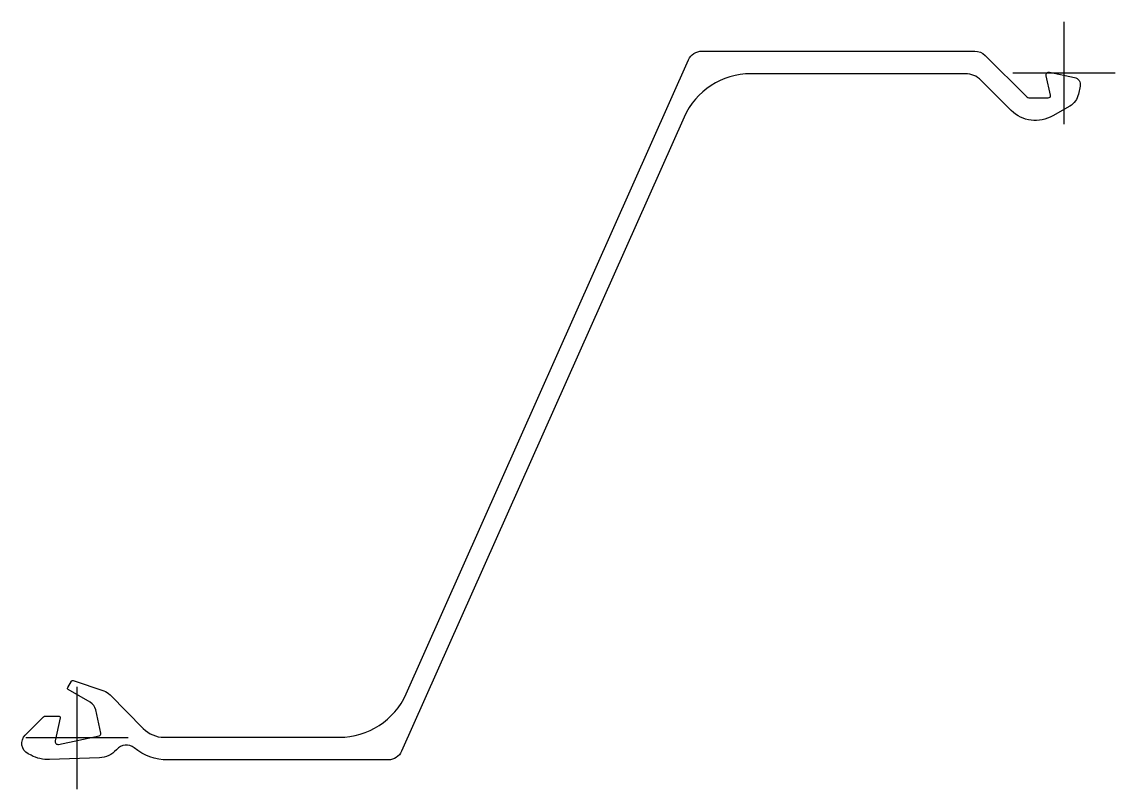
# Model space of a CAD drawing. Header units: millimetres. Extents: x -38 to 710, y -35 to 490.
import ezdxf

# ---------------------------------------------------------------- set-up
doc = ezdxf.new("R2010")
doc.units = ezdxf.units.MM
doc.header["$LTSCALE"] = 0.2

msp = doc.modelspace()

# ---------------------------------------------------------------- linework, layer by layer
at = {"flags": 128}
msp.add_lwpolyline([(415.19, 424.84), (222.01, -9.07, -0.296216), (212.87, -15), (62.12, -15, -0.172986), (39.02, -6.76, 0.406894), (27.2, -7.8, -0.00773), (26.86, -8.18, -0.20102), (15.28, -13.53), (-18.84, -14.77, -0.13224), (-31.5, -11.85), (-33.53, -10.77, -0.503708), (-35.42, 1.95), (-22.96, 14.41, -0.198912), (-21.54, 15), (-12.61, 15, -0.477683), (-11.63, 13.79), (-15.02, -1.98, 0.543184), (-12.65, -4.36), (15.09, 1.49, 0.416044), (16.25, 3.28), (12.78, 19.23, 0.211305), (8.96, 24.46), (-6, 33.1, -0.414342), (-6.37, 34.47), (-3.78, 38.95, -0.358799), (-2.59, 39.39), (18.27, 32.21, -0.115905), (22.53, 29.53), (45.25, 6.46, 0.200865), (59.5, 0.5), (179.35, 0.5, 0.296216), (225.03, 30.16), (418.21, 464.07, -0.296216), (427.34, 470), (614.01, 470, -0.198912), (621.08, 467.07), (649.56, 438.59, 0.198912), (650.98, 438), (664.28, 438, 0.479616), (665.75, 439.82), (662.79, 453.18, -0.546031), (665.16, 455.57), (682.21, 451.93, -0.413882), (686.06, 446), (684.91, 440.6, -0.212596), (678.94, 432.37), (667.32, 425.67, -0.339478), (638.95, 429.4), (618.24, 450.11, 0.198912), (607.64, 454.5), (460.87, 454.5, 0.296216)], format="xyb", close=True, dxfattribs=at)
at = {"layer": 'DEFPOINTS'}
for p, q in [((675, 490), (675, 420)), ((675, 490), (675, 420)), ((710, 455), (640, 455)), ((710, 455), (640, 455)), ((0, -35), (0, 35)), ((35, 0), (-35, 0))]:
    msp.add_line(p, q, dxfattribs=at)

doc.saveas('drawing.dxf')
